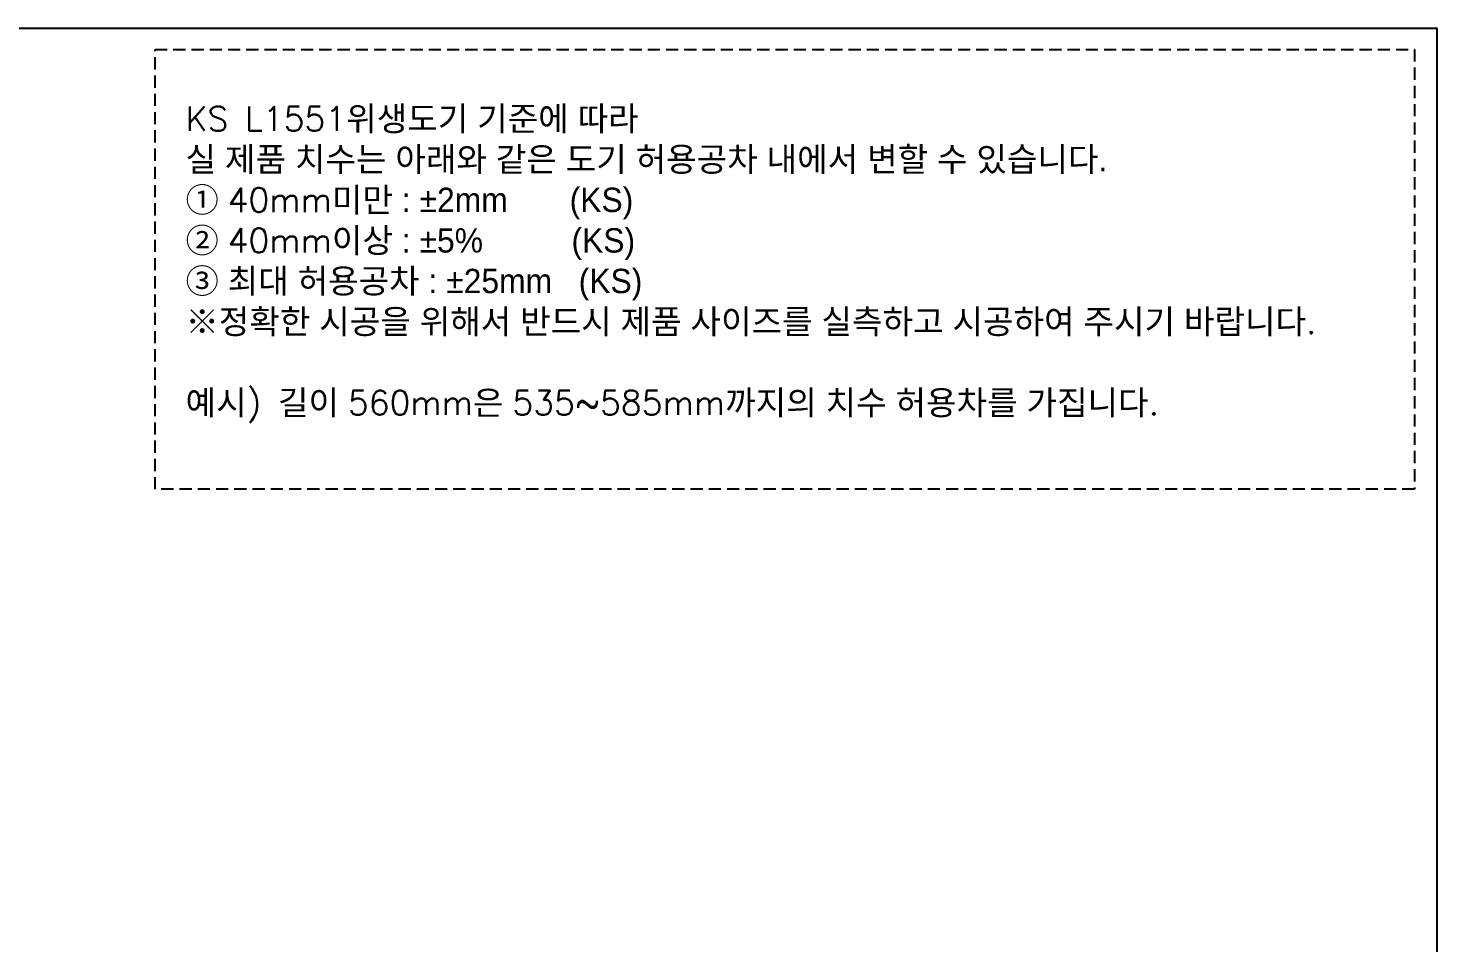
# Model space of a CAD drawing. Extents: x 3450 to 6550, y -27 to 2100.
# Drawn here: x 5103 to 6550, y 1160 to 2100 of the extents above; entities that cross this region are included whole.
import ezdxf

# ---------------------------------------------------------------- set-up
doc = ezdxf.new("R2010")
doc.units = 0
doc.header["$LTSCALE"] = 50
doc.header["$MEASUREMENT"] = 0
doc.linetypes.add('HIDDEN', pattern=[0.375, 0.25, -0.125])
for name, color, linetype in [('2', 2, 'HIDDEN'), ('3', 3, 'CONTINUOUS'), ('5', 5, 'CONTINUOUS')]:
    doc.layers.add(name, color=color, linetype=linetype)
doc.styles.add('ROMANS', font='romans')

msp = doc.modelspace()

# ---------------------------------------------------------------- linework, layer by layer
at = {"layer": '3', "linetype": 'HIDDEN'}
msp.add_lwpolyline([(5233.23886, 2078.20878), (6527.11542, 2078.20878), (6527.11542, 1626.36223), (5233.23886, 1626.36223)], close=True, dxfattribs=at)
at = {"layer": '5', "color": 212}
msp.add_lwpolyline([(3450.10676, 2100), (6550.10676, 2100), (6550.10676, -26.57065), (3450.10676, -26.57065)], close=True, dxfattribs=at)

# ---------------------------------------------------------------- texts
at = {"layer": '2', "color": 7, "insert": (5264.61542, 1856.99187), "char_height": 25, "attachment_point": 4, "style": 'ROMANS'}
msp.add_mtext('KS L1551{\\fGulim|b0|i0|c129|p50;위생도기 기준에 따라 \\P실 제품 치수는 아래와 같은 도기 허용공차 내에서 변할 수 있습니다. }\\P{\\fGulim|b0|i0|c129|p50;① }40mm{\\fGulim|b0|i0|c129|p50;미만 : ±2mm       (KS)} \\P{\\fGulim|b0|i0|c129|p50;② }40mm{\\fGulim|b0|i0|c129|p50;이상 : ±5%          (KS)}\\P{\\fGulim|b0|i0|c129|p50;③ 최대 허용공차 : ±25mm   (KS)}\\P{\\fGulim|b0|i0|c0|p50;※\\fGulim|b0|i0|c129|p50;정확한 시공을 위해서 반드시 제품 사이즈를 실측하고 시공하여 주시기 바랍니다}.\\P\\P{\\fGulim|b0|i0|c129|p50;예시}) {\\fGulim|b0|i0|c129|p50;길이 }560mm{\\fGulim|b0|i0|c129|p50;은 }535~585mm{\\fGulim|b0|i0|c129|p50;까지의 치수 허용차를 가집니다}.', dxfattribs=at)

doc.saveas('drawing.dxf')
